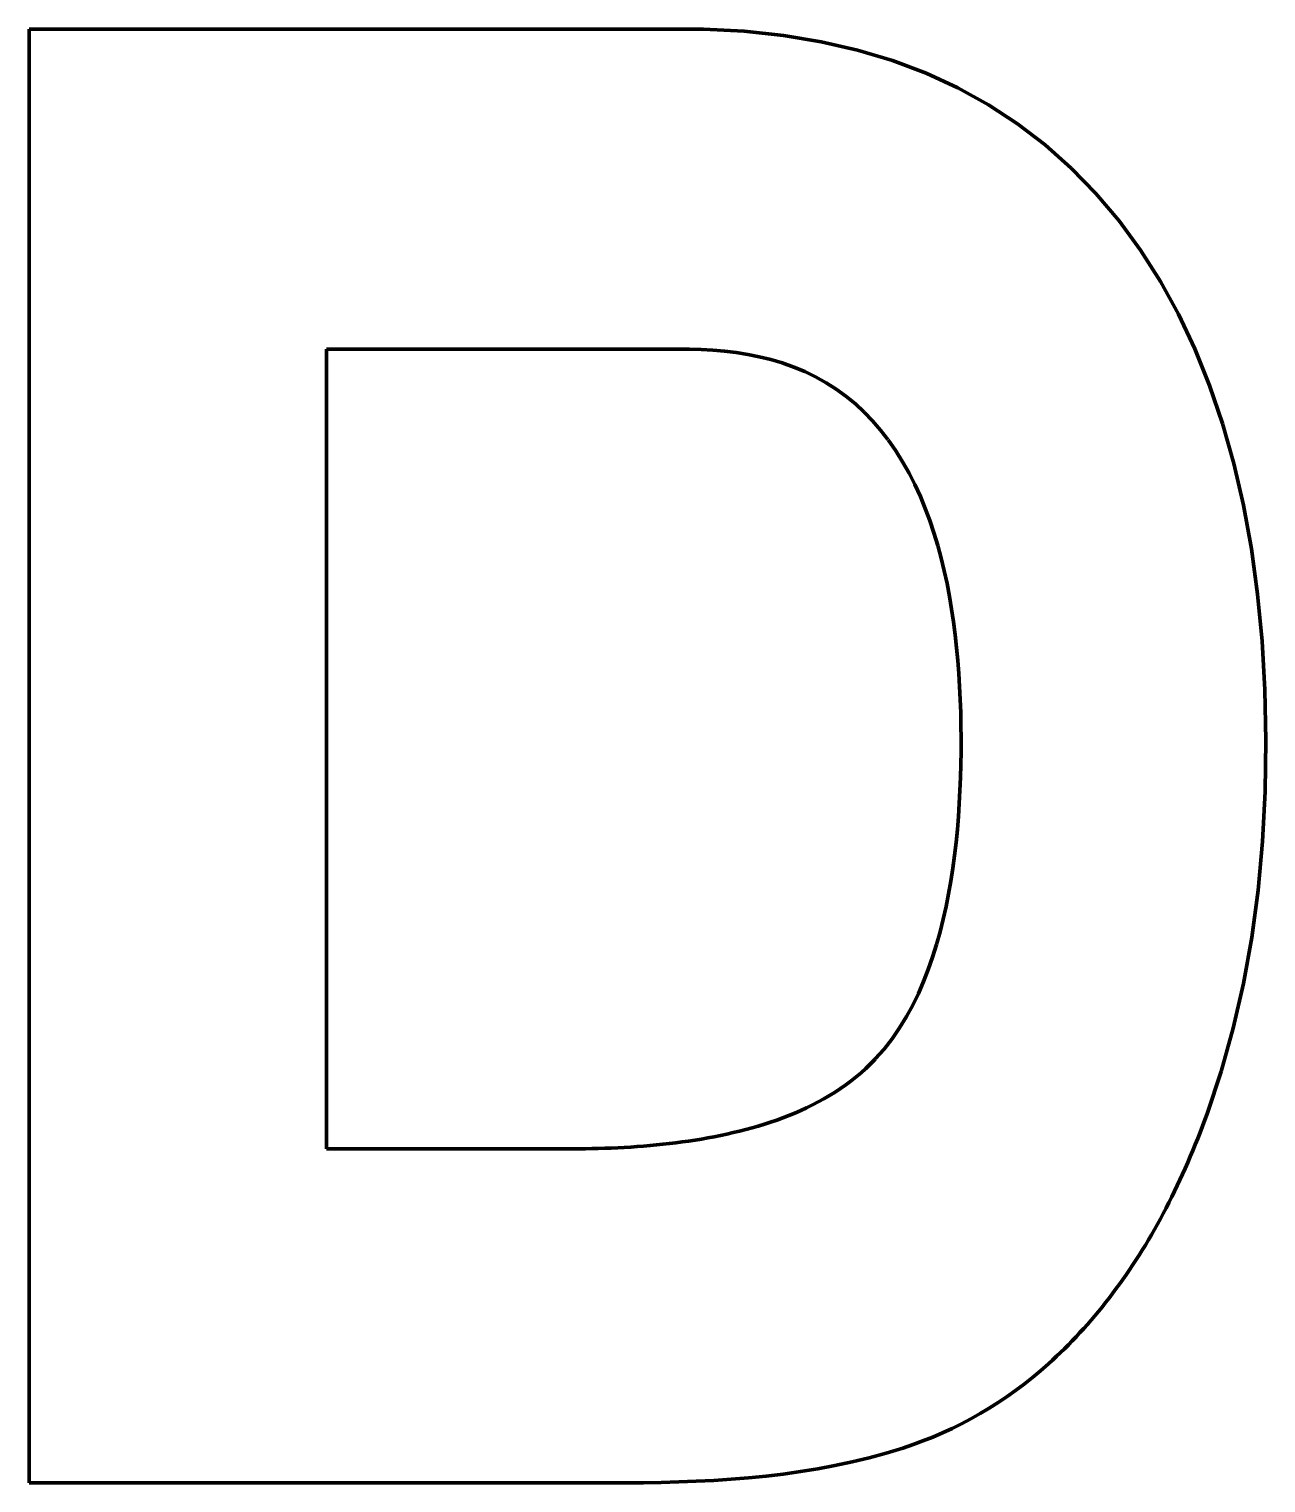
# Model space of a CAD drawing. Header units: millimetres. Extents: x 927 to 1533, y 508 to 795.
# Drawn here: x 1175.859 to 1177.911, y 638.744 to 641.157 of the extents above; entities that cross this region are included whole.
import ezdxf

# ---------------------------------------------------------------- set-up
doc = ezdxf.new("R2010")
doc.units = ezdxf.units.MM
doc.layers.add('1', color=7, linetype='Continuous', true_color=0xffffff)

msp = doc.modelspace()

# ---------------------------------------------------------------- linework, layer by layer
at = {"layer": '1', "color": 1, "linetype": 'Continuous', "lineweight": 70}
for p, q in [((1175.8594, 641.1572), (1175.8594, 638.7439)), ((1175.8594, 641.1572), (1175.9293, 641.1572)), ((1175.9293, 641.1572), (1175.9992, 641.1572)), ((1175.9992, 641.1572), (1176.0691, 641.1572)), ((1176.0691, 641.1572), (1176.1391, 641.1572)), ((1176.1391, 641.1572), (1176.209, 641.1572)), ((1176.209, 641.1572), (1176.2789, 641.1572)), ((1176.2789, 641.1572), (1176.3489, 641.1572)), ((1176.3489, 641.1572), (1176.4188, 641.1572)), ((1176.4188, 641.1572), (1176.4887, 641.1572)), ((1176.4887, 641.1572), (1176.5587, 641.1572)), ((1176.5587, 641.1572), (1176.6286, 641.1572)), ((1176.6286, 641.1572), (1176.6985, 641.1572)), ((1176.6985, 641.1572), (1176.7684, 641.1572)), ((1176.7684, 641.1572), (1176.8384, 641.1572)), ((1176.8384, 641.1572), (1176.9083, 641.1572)), ((1176.9083, 641.1572), (1176.978, 641.1568)), ((1176.978, 641.1568), (1177.0456, 641.1535)), ((1177.0456, 641.1535), (1177.1108, 641.1466)), ((1177.1108, 641.1466), (1177.1736, 641.1362)), ((1177.1736, 641.1362), (1177.2339, 641.1223)), ((1177.2339, 641.1223), (1177.2918, 641.1048)), ((1177.2918, 641.1048), (1177.3473, 641.0839)), ((1177.3473, 641.0839), (1177.4003, 641.0594)), ((1177.4003, 641.0594), (1177.4509, 641.0314)), ((1177.4509, 641.0314), (1177.4991, 640.9999)), ((1177.4991, 640.9999), (1177.5449, 640.9649)), ((1177.5449, 640.9649), (1177.5882, 640.9263)), ((1177.5882, 640.9263), (1177.629, 640.8843)), ((1177.629, 640.8843), (1177.6675, 640.8387)), ((1177.6675, 640.8387), (1177.7032, 640.79)), ((1177.7032, 640.79), (1177.7361, 640.7383)), ((1177.7361, 640.7383), (1177.7661, 640.6838)), ((1177.7661, 640.6838), (1177.7934, 640.6262)), ((1176.3525, 639.2985), (1176.3525, 640.6257)), ((1176.3525, 640.6257), (1176.3719, 640.6257)), ((1176.3719, 640.6257), (1176.3913, 640.6257)), ((1176.3913, 640.6257), (1176.4108, 640.6257)), ((1176.4108, 640.6257), (1176.4302, 640.6257)), ((1176.4302, 640.6257), (1176.4496, 640.6257)), ((1176.4496, 640.6257), (1176.4691, 640.6257)), ((1176.4691, 640.6257), (1176.4885, 640.6257)), ((1176.4885, 640.6257), (1176.508, 640.6257)), ((1176.508, 640.6257), (1176.5274, 640.6257)), ((1176.5274, 640.6257), (1176.5468, 640.6257)), ((1176.5468, 640.6257), (1176.5663, 640.6257)), ((1176.5663, 640.6257), (1176.5857, 640.6257)), ((1176.5857, 640.6257), (1176.6051, 640.6257)), ((1176.6051, 640.6257), (1176.6246, 640.6257)), ((1176.6246, 640.6257), (1176.644, 640.6257)), ((1176.644, 640.6257), (1176.6634, 640.6257)), ((1176.6634, 640.6257), (1176.6829, 640.6257)), ((1176.6829, 640.6257), (1176.7023, 640.6257)), ((1176.7023, 640.6257), (1176.7217, 640.6257)), ((1176.7217, 640.6257), (1176.7412, 640.6257)), ((1176.7412, 640.6257), (1176.7606, 640.6257)), ((1176.7606, 640.6257), (1176.78, 640.6257)), ((1176.78, 640.6257), (1176.7995, 640.6257)), ((1176.7995, 640.6257), (1176.8189, 640.6257)), ((1176.8189, 640.6257), (1176.8384, 640.6257)), ((1176.8384, 640.6257), (1176.8578, 640.6257)), ((1176.8578, 640.6257), (1176.8772, 640.6257)), ((1176.8772, 640.6257), (1176.8967, 640.6257)), ((1176.8967, 640.6257), (1176.9161, 640.6257)), ((1176.9161, 640.6257), (1176.9355, 640.6257)), ((1176.9355, 640.6257), (1176.955, 640.6257)), ((1176.955, 640.6257), (1176.9744, 640.6253)), ((1176.9744, 640.6253), (1176.9937, 640.6242)), ((1176.9937, 640.6242), (1177.0131, 640.6226)), ((1177.0131, 640.6226), (1177.0323, 640.6202)), ((1177.0323, 640.6202), (1177.0515, 640.6171)), ((1177.0515, 640.6171), (1177.0707, 640.6133)), ((1177.7934, 640.6262), (1177.8178, 640.5658)), ((1177.0707, 640.6133), (1177.0898, 640.6085)), ((1177.0898, 640.6085), (1177.1088, 640.6029)), ((1177.1088, 640.6029), (1177.1278, 640.5962)), ((1177.1278, 640.5962), (1177.1463, 640.5885)), ((1177.1463, 640.5885), (1177.1642, 640.5798)), ((1177.1642, 640.5798), (1177.1816, 640.5701)), ((1177.1816, 640.5701), (1177.1983, 640.5594)), ((1177.1983, 640.5594), (1177.2145, 640.5477)), ((1177.2145, 640.5477), (1177.2301, 640.5349)), ((1177.8178, 640.5658), (1177.8394, 640.5024)), ((1177.2301, 640.5349), (1177.2448, 640.5212)), ((1177.2448, 640.5212), (1177.2587, 640.5068)), ((1177.2587, 640.5068), (1177.2717, 640.4916)), ((1177.8394, 640.5024), (1177.8581, 640.4361)), ((1177.2717, 640.4916), (1177.284, 640.4757)), ((1177.2844, 640.4752), (1177.297, 640.4573)), ((1177.297, 640.4573), (1177.3085, 640.4389)), ((1177.3085, 640.4389), (1177.3192, 640.4202)), ((1177.8581, 640.4361), (1177.874, 640.3668)), ((1177.3192, 640.4202), (1177.3289, 640.401)), ((1177.3289, 640.401), (1177.3379, 640.3814)), ((1177.3379, 640.3814), (1177.3461, 640.3615)), ((1177.3461, 640.3615), (1177.3536, 640.3413)), ((1177.874, 640.3668), (1177.8871, 640.2946)), ((1177.3536, 640.3413), (1177.3605, 640.3208)), ((1177.3605, 640.3208), (1177.3668, 640.3001)), ((1177.3668, 640.3001), (1177.3725, 640.279)), ((1177.3725, 640.279), (1177.3776, 640.2579)), ((1177.8871, 640.2946), (1177.8974, 640.2194)), ((1177.3776, 640.2579), (1177.3822, 640.2368)), ((1177.3822, 640.2368), (1177.3862, 640.2155)), ((1177.3862, 640.2155), (1177.3898, 640.1943)), ((1177.8974, 640.2194), (1177.9048, 640.1414)), ((1177.3898, 640.1943), (1177.393, 640.173)), ((1177.393, 640.173), (1177.3958, 640.1516)), ((1177.3958, 640.1516), (1177.3981, 640.1302)), ((1177.9048, 640.1414), (1177.9094, 640.0603)), ((1177.3981, 640.1302), (1177.4001, 640.1088)), ((1177.4001, 640.1088), (1177.4018, 640.0874)), ((1177.4018, 640.0874), (1177.4031, 640.0659)), ((1177.4031, 640.0659), (1177.4041, 640.0443)), ((1177.4041, 640.0443), (1177.4049, 640.0228)), ((1177.9094, 640.0603), (1177.9112, 639.9764)), ((1177.4049, 640.0228), (1177.4053, 640.0012)), ((1177.4053, 640.0012), (1177.4055, 639.9796)), ((1177.4055, 639.9796), (1177.4054, 639.958)), ((1177.9112, 639.9764), (1177.91, 639.8914)), ((1177.4054, 639.958), (1177.4051, 639.9363)), ((1177.4051, 639.9363), (1177.4045, 639.9147)), ((1177.4037, 639.893), (1177.4025, 639.8715)), ((1177.4045, 639.9147), (1177.4037, 639.893)), ((1177.4025, 639.8715), (1177.4011, 639.8499)), ((1177.91, 639.8914), (1177.9057, 639.8086)), ((1177.4011, 639.8499), (1177.3993, 639.8285)), ((1177.3993, 639.8285), (1177.3972, 639.807)), ((1177.3972, 639.807), (1177.3947, 639.7856)), ((1177.9057, 639.8086), (1177.8983, 639.7279)), ((1177.3947, 639.7856), (1177.3918, 639.7643)), ((1177.3918, 639.7643), (1177.3885, 639.743)), ((1177.3885, 639.743), (1177.3848, 639.7217)), ((1177.8983, 639.7279), (1177.8877, 639.6494)), ((1177.3806, 639.7006), (1177.3759, 639.6795)), ((1177.3848, 639.7217), (1177.3806, 639.7006)), ((1177.3759, 639.6795), (1177.3706, 639.6584)), ((1177.3706, 639.6584), (1177.3647, 639.6375)), ((1177.3647, 639.6375), (1177.3583, 639.6168)), ((1177.8877, 639.6494), (1177.8739, 639.573)), ((1177.3583, 639.6168), (1177.3511, 639.5963)), ((1177.3511, 639.5963), (1177.3432, 639.5762)), ((1177.3346, 639.5564), (1177.3252, 639.537)), ((1177.3432, 639.5762), (1177.3346, 639.5564)), ((1177.8739, 639.573), (1177.8569, 639.4988)), ((1177.3252, 639.537), (1177.3148, 639.5179)), ((1177.3148, 639.5179), (1177.3035, 639.4993)), ((1177.3035, 639.4993), (1177.2911, 639.4813)), ((1177.8569, 639.4988), (1177.8368, 639.4267)), ((1177.2777, 639.4641), (1177.2632, 639.4478)), ((1177.2911, 639.4813), (1177.2777, 639.4641)), ((1177.2553, 639.4395), (1177.2475, 639.432)), ((1177.2628, 639.4473), (1177.2553, 639.4395)), ((1177.2229, 639.4112), (1177.2143, 639.4048)), ((1177.2313, 639.4178), (1177.2229, 639.4112)), ((1177.2395, 639.4248), (1177.2313, 639.4178)), ((1177.2475, 639.432), (1177.2395, 639.4248)), ((1177.8368, 639.4267), (1177.8135, 639.3568)), ((1177.1874, 639.387), (1177.178, 639.3816)), ((1177.1965, 639.3927), (1177.1874, 639.387)), ((1177.2055, 639.3986), (1177.1965, 639.3927)), ((1177.2143, 639.4048), (1177.2055, 639.3986)), ((1177.1394, 639.3621), (1177.1296, 639.3579)), ((1177.1492, 639.3666), (1177.1394, 639.3621)), ((1177.1589, 639.3714), (1177.1492, 639.3666)), ((1177.1685, 639.3763), (1177.1589, 639.3714)), ((1177.178, 639.3816), (1177.1685, 639.3763)), ((1177.0793, 639.3394), (1177.0691, 639.3363)), ((1177.0895, 639.3428), (1177.0793, 639.3394)), ((1177.0996, 639.3462), (1177.0895, 639.3428)), ((1177.1097, 639.3499), (1177.0996, 639.3462)), ((1177.1197, 639.3538), (1177.1097, 639.3499)), ((1177.1296, 639.3579), (1177.1197, 639.3538)), ((1177.8098, 639.3464), (1177.8059, 639.336)), ((1177.8135, 639.3568), (1177.8098, 639.3464)), ((1176.9747, 639.3146), (1176.9641, 639.3129)), ((1176.9854, 639.3165), (1176.9747, 639.3146)), ((1176.996, 639.3185), (1176.9854, 639.3165)), ((1177.0065, 639.3206), (1176.996, 639.3185)), ((1177.0171, 639.3229), (1177.0065, 639.3206)), ((1177.0276, 639.3253), (1177.0171, 639.3229)), ((1177.038, 639.3278), (1177.0276, 639.3253)), ((1177.0484, 639.3305), (1177.038, 639.3278)), ((1177.0588, 639.3333), (1177.0484, 639.3305)), ((1177.0691, 639.3363), (1177.0588, 639.3333)), ((1177.798, 639.3156), (1177.794, 639.3055)), ((1177.802, 639.3258), (1177.798, 639.3156)), ((1177.8059, 639.336), (1177.802, 639.3258)), ((1176.7606, 639.2985), (1176.3525, 639.2985)), ((1176.7714, 639.2985), (1176.7606, 639.2985)), ((1176.7822, 639.2986), (1176.7714, 639.2985)), ((1176.7929, 639.2988), (1176.7822, 639.2986)), ((1176.8037, 639.299), (1176.7929, 639.2988)), ((1176.8144, 639.2993), (1176.8037, 639.299)), ((1176.8252, 639.2997), (1176.8144, 639.2993)), ((1176.8359, 639.3002), (1176.8252, 639.2997)), ((1176.8466, 639.3007), (1176.8359, 639.3002)), ((1176.8574, 639.3014), (1176.8466, 639.3007)), ((1176.8681, 639.3021), (1176.8574, 639.3014)), ((1176.8788, 639.3029), (1176.8681, 639.3021)), ((1176.8895, 639.3038), (1176.8788, 639.3029)), ((1176.9002, 639.3048), (1176.8895, 639.3038)), ((1176.9108, 639.3059), (1176.9002, 639.3048)), ((1176.9215, 639.3071), (1176.9108, 639.3059)), ((1176.9322, 639.3084), (1176.9215, 639.3071)), ((1176.9428, 639.3098), (1176.9322, 639.3084)), ((1176.9535, 639.3113), (1176.9428, 639.3098)), ((1176.9641, 639.3129), (1176.9535, 639.3113)), ((1177.7899, 639.2955), (1177.7858, 639.2856)), ((1177.794, 639.3055), (1177.7899, 639.2955)), ((1177.7773, 639.266), (1177.773, 639.2563)), ((1177.7816, 639.2757), (1177.7773, 639.266)), ((1177.7858, 639.2856), (1177.7816, 639.2757)), ((1177.7686, 639.2468), (1177.7641, 639.2373)), ((1177.773, 639.2563), (1177.7686, 639.2468)), ((1177.755, 639.2186), (1177.7504, 639.2093)), ((1177.7596, 639.2279), (1177.755, 639.2186)), ((1177.7641, 639.2373), (1177.7596, 639.2279)), ((1177.7457, 639.2002), (1177.741, 639.1911)), ((1177.7504, 639.2093), (1177.7457, 639.2002)), ((1177.7313, 639.1733), (1177.7263, 639.1645)), ((1177.7361, 639.1822), (1177.7313, 639.1733)), ((1177.741, 639.1911), (1177.7361, 639.1822)), ((1177.7163, 639.1472), (1177.7112, 639.1387)), ((1177.7213, 639.1558), (1177.7163, 639.1472)), ((1177.7263, 639.1645), (1177.7213, 639.1558)), ((1177.7008, 639.1219), (1177.6955, 639.1136)), ((1177.706, 639.1302), (1177.7008, 639.1219)), ((1177.7112, 639.1387), (1177.706, 639.1302)), ((1177.6847, 639.0973), (1177.6793, 639.0893)), ((1177.6901, 639.1054), (1177.6847, 639.0973)), ((1177.6955, 639.1136), (1177.6901, 639.1054)), ((1177.6681, 639.0736), (1177.6625, 639.0659)), ((1177.6737, 639.0814), (1177.6681, 639.0736)), ((1177.6793, 639.0893), (1177.6737, 639.0814)), ((1177.651, 639.0506), (1177.6452, 639.0432)), ((1177.6568, 639.0582), (1177.651, 639.0506)), ((1177.6625, 639.0659), (1177.6568, 639.0582)), ((1177.6333, 639.0285), (1177.6273, 639.0213)), ((1177.6393, 639.0358), (1177.6333, 639.0285)), ((1177.6452, 639.0432), (1177.6393, 639.0358)), ((1177.6089, 639.0002), (1177.6027, 638.9933)), ((1177.6151, 639.0071), (1177.6089, 639.0002)), ((1177.6213, 639.0141), (1177.6151, 639.0071)), ((1177.6273, 639.0213), (1177.6213, 639.0141)), ((1177.59, 638.9798), (1177.5836, 638.9732)), ((1177.5964, 638.9865), (1177.59, 638.9798)), ((1177.6027, 638.9933), (1177.5964, 638.9865)), ((1177.564, 638.954), (1177.5573, 638.9477)), ((1177.5706, 638.9603), (1177.564, 638.954)), ((1177.5771, 638.9667), (1177.5706, 638.9603)), ((1177.5836, 638.9732), (1177.5771, 638.9667)), ((1177.5573, 638.9477), (1177.5506, 638.9416)), ((1177.2247, 638.7786), (1177.2529, 638.7855)), ((1177.2529, 638.7855), (1177.281, 638.7932)), ((1177.281, 638.7932), (1177.309, 638.8018)), ((1177.0819, 638.7552), (1177.1106, 638.7586)), ((1177.1106, 638.7586), (1177.1393, 638.7626)), ((1177.1393, 638.7626), (1177.1679, 638.7672)), ((1177.1679, 638.7672), (1177.1963, 638.7725)), ((1177.1963, 638.7725), (1177.2247, 638.7786)), ((1175.8594, 638.7439), (1175.8885, 638.7439)), ((1175.8885, 638.7439), (1175.9176, 638.7439)), ((1175.9176, 638.7439), (1175.9467, 638.7439)), ((1175.9467, 638.7439), (1175.9759, 638.7439)), ((1175.9759, 638.7439), (1176.005, 638.7439)), ((1176.005, 638.7439), (1176.0341, 638.7439)), ((1176.0341, 638.7439), (1176.0633, 638.7439)), ((1176.0633, 638.7439), (1176.0924, 638.7439)), ((1176.0924, 638.7439), (1176.1215, 638.7439)), ((1176.1215, 638.7439), (1176.1507, 638.7439)), ((1176.1507, 638.7439), (1176.1798, 638.7439)), ((1176.1798, 638.7439), (1176.2089, 638.7439)), ((1176.2089, 638.7439), (1176.238, 638.7439)), ((1176.238, 638.7439), (1176.2672, 638.7439)), ((1176.2672, 638.7439), (1176.2963, 638.7439)), ((1176.2963, 638.7439), (1176.3254, 638.7439)), ((1176.3254, 638.7439), (1176.3546, 638.7439)), ((1176.3546, 638.7439), (1176.3837, 638.7439)), ((1176.3837, 638.7439), (1176.4128, 638.7439)), ((1176.4128, 638.7439), (1176.442, 638.7439)), ((1176.442, 638.7439), (1176.4711, 638.7439)), ((1176.4711, 638.7439), (1176.5002, 638.7439)), ((1176.5002, 638.7439), (1176.5293, 638.7439)), ((1176.5293, 638.7439), (1176.5585, 638.7439)), ((1176.5585, 638.7439), (1176.5876, 638.7439)), ((1176.5876, 638.7439), (1176.6167, 638.7439)), ((1176.6167, 638.7439), (1176.6459, 638.7439)), ((1176.6459, 638.7439), (1176.675, 638.7439)), ((1176.675, 638.7439), (1176.7041, 638.7439)), ((1176.7041, 638.7439), (1176.7333, 638.7439)), ((1176.7333, 638.7439), (1176.7624, 638.7439)), ((1176.7624, 638.7439), (1176.7915, 638.7439)), ((1176.7915, 638.7439), (1176.8207, 638.7439)), ((1176.8207, 638.7439), (1176.8498, 638.7439)), ((1176.8498, 638.7439), (1176.8789, 638.7442)), ((1176.8789, 638.7442), (1176.9081, 638.7446)), ((1176.9081, 638.7446), (1176.9372, 638.7454)), ((1176.9372, 638.7454), (1176.9662, 638.7466)), ((1176.9662, 638.7466), (1176.9952, 638.7481)), ((1176.9952, 638.7481), (1177.0242, 638.75)), ((1177.0242, 638.75), (1177.0531, 638.7523)), ((1177.0531, 638.7523), (1177.0819, 638.7552))]:
    msp.add_line(p, q, dxfattribs=at)
msp.add_arc((1177.1035, 639.4355), 0.6662, 287.9727, 312.1534, dxfattribs=at)

doc.saveas('drawing.dxf')
